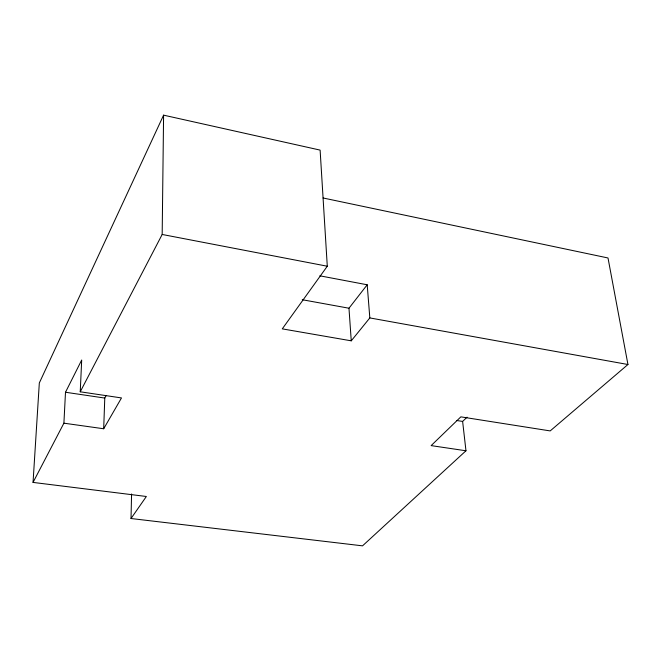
<?xml version="1.0" encoding="UTF-8"?>
<svg xmlns="http://www.w3.org/2000/svg" width="661" height="661" viewBox="0 0 661 661"><rect width="100%" height="100%" fill="white"/><g stroke="black" fill="none" stroke-linecap="round" stroke-linejoin="round"><path stroke-width="0.99" d="M467.054 417.182L462.626 421.429L465.972 450.777L362.534 545.846L131.018 518.521L146.354 496.485L33.05 482.414L63.902 423.18L103.694 428.758L121.492 397.93L80.237 391.799L162.176 234.465L163.589 115.154L320.114 150.105L327.286 266.226L282.28 328.864L351.255 340.828L369.821 317.924L367.202 284.784L319.833 275.811M131.018 518.521L131.58 493.965M103.694 428.758L104.777 398.062L106.239 395.427M80.237 391.799L81.691 360.038L65.497 392.254L63.902 423.18M33.05 482.414L39.321 382.975L163.589 115.154M351.255 340.828L348.975 308.224L367.202 284.784M323.089 197.986L608.004 257.972L627.95 364.508L550.192 430.914L460.857 416.851L431.137 445.613L465.972 450.777M65.497 392.254L104.777 398.062M456.544 420.479L462.626 421.429M369.821 317.924L627.95 364.508M302.259 299.722L348.975 308.224M162.176 234.465L327.286 266.226"/></g></svg>
